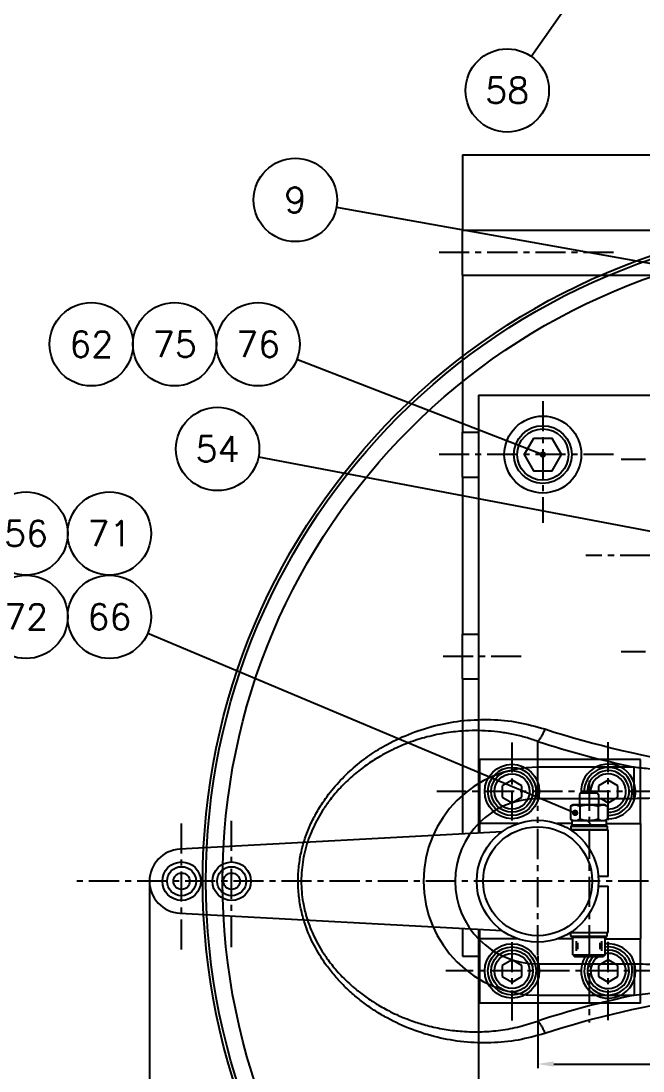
# Model space of a CAD drawing. Extents: x -13768 to 18086, y -10615 to 1188.
# Drawn here: x 565.9 to 759.8, y -1258.5 to -930.9 of the extents above; entities that cross this region are included whole.
import ezdxf
from ezdxf.enums import TextEntityAlignment as Align

# ---------------------------------------------------------------- set-up
doc = ezdxf.new("R2010")
doc.units = 0
doc.header["$LTSCALE"] = 7.5
doc.header["$MEASUREMENT"] = 0
doc.linetypes.add('CENTER', pattern=[2, 1.25, -0.25, 0.25, -0.25])
doc.layers.get('0').update_dxf_attribs({"linetype": 'CONTINUOUS'})
doc.layers.get('DEFPOINTS').update_dxf_attribs({"linetype": 'CONTINUOUS'})
for name, color, linetype in [('0-POS', 3, 'CONTINUOUS'), ('CL', 1, 'CENTER'), ('CO', 3, 'CONTINUOUS'), ('CUPLA A SOLDAR', 5, 'CONTINUOUS'), ('FI', 1, 'CONTINUOUS'), ('POS', 3, 'CONTINUOUS')]:
    doc.layers.add(name, color=color, linetype=linetype)
doc.styles.add('ROMANS', font='ROMANS.SHX')
doc.dimstyles.new('2CON5', dxfattribs={"dimscale": 2.5, "dimtxt": 2.3, "dimasz": 2, "dimexe": 0.5, "dimexo": 0.0625, "dimgap": 0.5, "dimtad": 1, "dimdec": 4, "dimdsep": 46, "dimtxsty": 'ROMANS', "dimcen": -2, "dimclrt": 7, "dimadec": 0, "dimazin": 0, "dimtfac": 0.869565, "dimtdec": 4, "dimtmove": 0, "dimatfit": 3, "dimfxl": 1, "dimtolj": 1, "dimarcsym": 0})

# ---------------------------------------------------------------- blocks, each defined once
blk = doc.blocks.new('12912S')
blk.add_lwpolyline([(-2.9, 5.02), (-5.8, 0), (-2.9, -5.02), (2.9, -5.02), (5.8, 0), (2.9, 5.02)], close=True)
blk.add_circle((0, 0), 9)
at = {"color": 1}
blk.add_circle((0, 0), 8, dxfattribs=at)
blk = doc.blocks.new('06125')
for p, q in [((-5.95, 1.6), (-6.25, 1.3)), ((-6.25, 1.3), (-6.25, 0)), ((-6.25, 0), (6.25, 0)), ((-5.95, 1.6), (5.95, 1.6)), ((5.95, 1.6), (6.25, 1.3)), ((6.25, 1.3), (6.25, 0))]:
    blk.add_line(p, q)
at = {"color": 1}
blk.add_line((-6.25, 1.3), (6.25, 1.3), dxfattribs=at)
blk = doc.blocks.new('06912L')
for p, q in [((-5, 5.5), (-4.5, 6)), ((-5, 5.5), (-5, 0)), ((-4.5, 6), (4.5, 6)), ((5, 5.5), (4.5, 6)), ((5, 5.5), (5, 0)), ((-5, 0), (5, 0))]:
    blk.add_line(p, q)
at = {"color": 1}
for p, q in [((-5, 5.5), (5, 5.5)), ((-3.95, 4.33), (-3.95, 1.3)), ((-3.49, 3.73), (-3.49, 1.75)), ((3.49, 3.73), (3.49, 1.75)), ((3.95, 4.33), (3.95, 1.3))]:
    blk.add_line(p, q, dxfattribs=at)
blk = doc.blocks.new('06127')
for p, q in [((-5.9, 1.6), (5.9, 1.6)), ((-5.9, 1.6), (-5.9, 0)), ((-5.9, 0), (5.9, 0)), ((0.49, 1.6), (-0.86, 0)), ((5.9, 1.6), (5.9, 0))]:
    blk.add_line(p, q)
blk = doc.blocks.new('06934L')
for p, q in [((-5, 5), (-5.77, 4.55)), ((-5.77, 4.55), (-5.77, 0.45)), ((-5, 5), (-2.89, 5)), ((-2.89, 5), (2.89, 5)), ((-2.89, 4.55), (-2.89, 0.45)), ((2.89, 5), (5, 5)), ((2.89, 4.55), (2.89, 0.45)), ((5, 5), (5.77, 4.55)), ((5.77, 4.55), (5.77, 0.45)), ((-5, 0), (-5.77, 0.45)), ((-5, 0), (-2.89, 0)), ((-2.89, 0), (2.89, 0)), ((2.89, 0), (5, 0)), ((5, 0), (5.77, 0.45))]:
    blk.add_line(p, q)
for centre, radius, start, end in [((-4.33, 2.44), 2.56, 55.6158, 124.3842), ((0, -4.55), 9.55, 72.412, 107.588), ((4.33, 2.44), 2.56, 55.6158, 124.3842), ((-4.33, 2.56), 2.56, 235.6158, 304.3842), ((0, 9.55), 9.55, 252.412, 287.588), ((4.33, 2.56), 2.56, 235.6158, 304.3842)]:
    blk.add_arc(centre, radius, start, end)
blk = doc.blocks.new('*D472')
at = {"layer": 'CO', "color": 0, "lineweight": -2}
for p, q in [((727, -1222.53), (727, -1257.58)), ((930.2, -1222.53), (930.2, -1257.58)), ((732, -1256.33), (925.2, -1256.33))]:
    blk.add_line(p, q, dxfattribs=at)
at = {"layer": 'CO', "color": 0}
for points in [[(732, -1255.49), (732, -1257.16), (727, -1256.33)], [(925.2, -1255.49), (925.2, -1257.16), (930.2, -1256.33)]]:
    blk.add_solid(points, dxfattribs=at)
at = {"layer": 'DEFPOINTS', "color": 0}
for p in [(727, -1222.37), (930.2, -1222.37), (930.2, -1256.33)]:
    blk.add_point(p, dxfattribs=at)
at = {"layer": 'CO', "color": 7, "insert": (828.6, -1252.2), "char_height": 5.75, "attachment_point": 5, "style": 'ROMANS'}
blk.add_mtext('\\A1;203.2', dxfattribs=at)
blk = doc.blocks.new('*D495')
at = {"layer": 'CO', "color": 0, "lineweight": -2}
for p, q in [((606, -1199.46), (606, -1396.14)), ((1051.2, -1199.46), (1051.2, -1396.14)), ((611, -1394.89), (1046.2, -1394.89))]:
    blk.add_line(p, q, dxfattribs=at)
at = {"layer": 'CO', "color": 0}
for points in [[(611, -1394.05), (611, -1395.72), (606, -1394.89)], [(1046.2, -1394.05), (1046.2, -1395.72), (1051.2, -1394.89)]]:
    blk.add_solid(points, dxfattribs=at)
at = {"layer": 'DEFPOINTS', "color": 0}
for p in [(606, -1199.3), (1051.2, -1199.3), (1051.2, -1394.89)]:
    blk.add_point(p, dxfattribs=at)
at = {"layer": 'CO', "color": 7, "insert": (828.6, -1390.76), "char_height": 5.75, "attachment_point": 5, "style": 'ROMANS'}
blk.add_mtext('\\A1;445', dxfattribs=at)
blk = doc.blocks.new('POS')
at = {"layer": '0-POS'}
blk.add_circle((0, 0), 6.5, dxfattribs=at)
at = {"layer": '0-POS', "style": 'ROMANS', "flags": 4}
blk.add_attdef('P', text='', height=4, dxfattribs=at).set_placement((0, 0), align=Align.MIDDLE)

msp = doc.modelspace()

# ---------------------------------------------------------------- linework, layer by layer
for p, q in [((703.6026, -972.70106), (823.21744, -972.70106)), ((703.6026, -972.70106), (703.6026, -996.20107)), ((703.6026, -996.20107), (810.9302, -996.20107)), ((703.6026, -1010.20106), (703.6026, -996.20107)), ((703.6026, -1010.20106), (807.60637, -1010.20106)), ((703.6026, -1010.20106), (703.6026, -1059.20106)), ((708.6026, -1047.70106), (708.6026, -1184.27369)), ((708.6026, -1047.70106), (781.6026, -1047.70106)), ((703.6026, -1059.20106), (708.6026, -1059.20106)), ((703.6026, -1073.20106), (703.6026, -1059.20106)), ((703.6026, -1073.20106), (708.6026, -1073.20106)), ((703.6026, -1073.20106), (703.6026, -1122.20106)), ((703.6026, -1122.20106), (708.6026, -1122.20106)), ((703.6026, -1136.20106), (703.6026, -1122.20106)), ((703.6026, -1136.20106), (708.6026, -1136.20106)), ((703.6026, -1136.20106), (703.6026, -1184.54435)), ((759.0026, -1161.30107), (709.0026, -1161.30107)), ((709.0026, -1181.30106), (709.0026, -1161.30107)), ((759.0026, -1181.30106), (759.0026, -1161.30107)), ((719.0026, -1167.80106), (715.97151, -1169.55106)), ((722.03369, -1169.55106), (719.0026, -1167.80106)), ((749.0026, -1167.80106), (745.97151, -1169.55106)), ((752.03369, -1169.55106), (749.0026, -1167.80106)), ((715.97151, -1169.55106), (715.97151, -1173.05106)), ((722.03369, -1173.05107), (722.03369, -1169.55106)), ((740.5026, -1171.74106), (740.0026, -1172.24106)), ((740.0026, -1172.24106), (740.0026, -1175.42107)), ((740.5026, -1171.74106), (745.5026, -1171.74106)), ((745.5026, -1171.74106), (746.0026, -1172.24106)), ((745.97151, -1169.55106), (745.97151, -1170.9507)), ((746.0026, -1172.24106), (746.0026, -1175.42107)), ((752.03369, -1173.05107), (752.03369, -1169.55106)), ((715.97151, -1173.05106), (719.00259, -1174.80106)), ((719.00259, -1174.80106), (722.03369, -1173.05107)), ((746.62429, -1173.42794), (749.00259, -1174.80106)), ((749.00259, -1174.80106), (752.03369, -1173.05107)), ((720.91984, -1181.30106), (709.0026, -1181.30106)), ((709.0026, -1184.25204), (709.0026, -1181.30106)), ((737.6926, -1181.30106), (733.08536, -1181.30106)), ((748.3126, -1181.30106), (759.0026, -1181.30106)), ((759.0026, -1181.30106), (759.0026, -1217.30106)), ((715.90577, -1183.87835), (615.46205, -1189.31568)), ((749.0026, -1183.30107), (737.24955, -1183.30107)), ((749.0026, -1197.80107), (749.0026, -1183.30107)), ((749.0026, -1197.80107), (745.9433, -1197.80107)), ((745.9433, -1200.80107), (749.0026, -1200.80107)), ((749.0026, -1215.30106), (749.0026, -1200.80107)), ((615.46205, -1209.28644), (715.90577, -1214.72378)), ((703.6026, -1214.05777), (703.6026, -1222.70106)), ((708.6026, -1214.32844), (708.6026, -1287.70106)), ((709.0026, -1217.30106), (709.0026, -1214.35009)), ((720.91984, -1217.30106), (709.0026, -1217.30106)), ((709.0026, -1237.30106), (709.0026, -1217.30106)), ((738.0026, -1217.30106), (733.08536, -1217.30106)), ((737.24955, -1215.30106), (749.0026, -1215.30106)), ((748.0026, -1217.30106), (759.0026, -1217.30106)), ((759.0026, -1237.30106), (759.0026, -1217.30106)), ((703.6026, -1222.70106), (708.6026, -1222.70106)), ((719.0026, -1223.80106), (715.97151, -1225.55106)), ((722.03369, -1225.55106), (719.0026, -1223.80106)), ((749.0026, -1223.80106), (745.97151, -1225.55106)), ((752.03369, -1225.55106), (749.0026, -1223.80106)), ((715.97151, -1225.55106), (715.97151, -1229.05106)), ((722.03369, -1229.05107), (722.03369, -1225.55106)), ((745.97151, -1225.55106), (745.97151, -1229.05106)), ((752.03369, -1229.05107), (752.03369, -1225.55106)), ((715.97151, -1229.05106), (719.00259, -1230.80106)), ((719.00259, -1230.80106), (722.03369, -1229.05107)), ((745.97151, -1229.05106), (749.00259, -1230.80106)), ((749.00259, -1230.80106), (752.03369, -1229.05107)), ((759.0026, -1237.30106), (709.0026, -1237.30106))]:
    msp.add_line(p, q)
for centre, radius in [((728.6026, -1066.20106), 12), ((719.0026, -1171.30106), 8.5), ((719.0026, -1171.30106), 6.5), ((727.0026, -1199.30106), 19), ((727.0026, -1199.30106), 17), ((616.0026, -1199.30106), 6), ((616.0026, -1199.30106), 4.52815), ((631.6026, -1199.30106), 6), ((631.6026, -1199.30106), 4.52815), ((616.0026, -1199.30106), 2.55853), ((631.6026, -1199.30106), 2.55853), ((719.0026, -1227.30106), 8.5), ((719.0026, -1227.30106), 6.5)]:
    msp.add_circle(centre, radius)
for centre, radius, start, end in [((749.0026, -1171.30106), 8.5, 268.4730734, 182.967201), ((749.0026, -1171.30106), 6.5, 268.0030819, 183.8814199), ((616.0026, -1199.30106), 10, 93.0985793, 266.9014207), ((749.0026, -1227.30106), 8.5, 147.5562731, 96.756327), ((749.0026, -1227.30106), 6.5, 135.4493898, 98.8498831)]:
    msp.add_arc(centre, radius, start, end)
at = {"layer": 'CL'}
for p, q in [((750.66209, -1003.20106), (696.25492, -1003.20106)), ((728.6026, -1049.52577), (728.6026, -1087.44522)), ((750.66209, -1066.20106), (696.25492, -1066.20106)), ((790.63383, -1067.70106), (752.99091, -1067.70106)), ((972.04215, -1097.70106), (741.96256, -1097.70106)), ((721.87886, -1129.20106), (696.25492, -1129.20106)), ((790.63383, -1127.70106), (752.99091, -1127.70106)), ((719.0026, -1180.38769), (719.0026, -1155.40121)), ((749.0026, -1180.29719), (749.0026, -1155.55794)), ((743.0026, -1167.96363), (743.0026, -1243.33054)), ((764.70718, -1171.30106), (695.56894, -1171.30106)), ((727.0026, -1222.37331), (727.0026, -1175.82418)), ((616.0026, -1220.62207), (616.0026, -1180.38432)), ((631.6026, -1219.83814), (631.6026, -1179.44347)), ((1076.51431, -1199.30106), (582.70178, -1199.30106)), ((719.0026, -1242.72024), (719.0026, -1217.73376)), ((749.0026, -1242.62973), (749.0026, -1217.89048)), ((766.94123, -1227.30106), (698.39091, -1227.30106))]:
    msp.add_line(p, q, dxfattribs=at)
at = {"layer": 'CUPLA A SOLDAR'}
for p, q in [((727.0026, -1163.71804), (727.0026, -1155.67031)), ((757.08518, -1163.71804), (727.0026, -1163.71804)), ((727.0026, -1173.54787), (727.0026, -1163.71804)), ((757.08518, -1173.54787), (727.0026, -1173.54787)), ((727.0026, -1225.05425), (757.08518, -1225.05425)), ((727.0026, -1225.05425), (727.0026, -1234.88409)), ((727.0026, -1234.88409), (757.08518, -1234.88409)), ((727.0026, -1234.88409), (727.0026, -1242.93182))]:
    msp.add_line(p, q, dxfattribs=at)
for radius in [206, 205, 199.8]:
    msp.add_circle((828.6026, -1199.30106), radius, dxfattribs=at)
for centre, radius, start, end in [((821.56564, -865.83677), 300.51694, 252.1023089, 261.6130697), ((818.27573, -874.73809), 295.38737, 252.0013433, 258.0444041), ((727.0026, -1199.30106), 35.58302, 90, 270), ((727.0026, -1199.30106), 25.7532, 90, 270), ((818.2744, -1523.8592), 295.38235, 101.955538, 107.9987013), ((821.56543, -1532.76472), 300.51628, 98.3869075, 107.8976889)]:
    msp.add_arc(centre, radius, start, end, dxfattribs=at)
for points, knots in [([(729.2113, -1246.79138), (726.45347, -1247.56216), (720.92983, -1249.10594), (712.44755, -1249.88284), (703.99445, -1249.59527), (695.6817, -1248.16496), (687.63878, -1245.66277), (681.2478, -1242.71259), (676.39062, -1239.82503), (672.89005, -1237.39714), (669.51596, -1234.68298), (666.33407, -1231.70658), (663.39707, -1228.48352), (660.28209, -1224.4444), (657.17223, -1219.38279), (654.74134, -1213.76713), (653.26363, -1208.55737), (652.47153, -1203.94209), (652.22031, -1199.24745), (652.49388, -1194.55769), (653.28139, -1189.9377), (654.56504, -1185.48338), (656.28228, -1181.23596), (658.37359, -1177.226), (661.20527, -1172.84554), (664.91066, -1168.29194), (669.57648, -1163.77618), (674.65457, -1159.85999), (680.65396, -1156.16639), (687.66675, -1152.9227), (695.69377, -1150.43501), (704.00487, -1149.00814), (712.44806, -1148.71753), (720.92912, -1149.49574), (726.45445, -1151.04016), (729.2113, -1151.81074)], [0, 0, 0, 0, 0.0416281453, 0.0833769638, 0.1250401151, 0.1668999802, 0.2086852651, 0.2503017447, 0.2712098721, 0.2921139624, 0.3128653072, 0.3344018718, 0.3551856669, 0.3753608251, 0.4066984378, 0.4379332982, 0.4587534199, 0.4794954754, 0.5002526723, 0.5209555867, 0.5416791548, 0.5626164932, 0.583282286, 0.6040918894, 0.6250649944, 0.6563160099, 0.6874753099, 0.7187730309, 0.7500006674, 0.791310677, 0.8332649286, 0.8749760053, 0.9165964113, 0.9583861034, 1, 1, 1, 1]), ([(727.0026, -1155.67031), (725.78202, -1155.25552), (723.29269, -1154.40956), (719.40838, -1153.47094), (715.49186, -1152.79852), (711.54311, -1152.40453), (707.56482, -1152.27459), (703.93661, -1152.40925), (700.67916, -1152.72), (697.80112, -1153.13305), (694.79114, -1153.72021), (691.83576, -1154.45976), (688.89109, -1155.35655), (686.21211, -1156.32283), (683.38341, -1157.49793), (680.70015, -1158.77773), (678.16293, -1160.16323), (676.04029, -1161.4485), (674.07115, -1162.7514), (672.16556, -1164.1324), (670.19712, -1165.692), (668.2775, -1167.3646), (666.38357, -1169.19267), (664.66604, -1171.02266), (663.12099, -1172.83625), (661.48138, -1174.9548), (659.79676, -1177.42427), (658.1359, -1180.28834), (656.73728, -1183.16356), (655.54273, -1186.15245), (654.57435, -1189.26467), (653.8498, -1192.54814), (653.4096, -1195.87576), (653.25533, -1199.25207), (653.39502, -1202.62524), (653.78126, -1205.58273), (654.30073, -1208.12262), (654.86573, -1210.27696), (655.63512, -1212.66942), (656.67756, -1215.30742), (658.06489, -1218.18108), (659.73019, -1221.07118), (661.46058, -1223.62112), (663.18511, -1225.85171), (664.80731, -1227.74254), (666.52267, -1229.55), (668.33895, -1231.28964), (670.08335, -1232.80839), (671.78609, -1234.17121), (673.43397, -1235.39709), (675.07211, -1236.52169), (676.74081, -1237.58424), (678.48469, -1238.61713), (680.61425, -1239.77082), (682.82296, -1240.84176), (684.90903, -1241.7449), (686.86399, -1242.51472), (688.85615, -1243.22055), (691.01875, -1243.89609), (693.34322, -1244.52911), (695.85231, -1245.10046), (698.46936, -1245.57254), (700.99784, -1245.9152), (704.69486, -1246.25774), (709.48931, -1246.35757), (715.49378, -1245.85291), (721.3276, -1244.79252), (725.14729, -1243.54013), (727.0026, -1242.93182)], [0, 0, 0, 0, 0.01977484, 0.040330228, 0.061694887, 0.081442164, 0.102174815, 0.123929045, 0.138340563, 0.153563023, 0.16962129, 0.186541398, 0.201430354, 0.217957951, 0.231186023, 0.249374267, 0.264344043, 0.276138941, 0.287835614, 0.300810383, 0.312333139, 0.326290166, 0.339563722, 0.352134847, 0.36398638, 0.375103073, 0.391814651, 0.407806583, 0.423075973, 0.437625059, 0.453439056, 0.468778387, 0.484334551, 0.499753531, 0.515254537, 0.530748685, 0.54089724, 0.551259111, 0.561843406, 0.576205557, 0.591440699, 0.607548654, 0.624522184, 0.636594212, 0.649293248, 0.66169458, 0.674055986, 0.687356694, 0.696908281, 0.707432442, 0.718905916, 0.727541738, 0.738035322, 0.75034093, 0.76521585, 0.776328229, 0.785903095, 0.798138154, 0.80947714, 0.821478689, 0.835987491, 0.849914135, 0.863273415, 0.876079439, 0.908229538, 0.938309094, 0.970035266, 1, 1, 1, 1]), ([(729.2113, -1151.81074), (729.06327, -1152.20219), (728.76722, -1152.9851), (728.21971, -1154.04533), (727.6257, -1154.97985), (727.2103, -1155.44016), (727.0026, -1155.67031)], [0, 0, 0, 0, 0.250000752, 0.499999895, 0.749999937, 1, 1, 1, 1]), ([(777.24194, -1165.39273), (775.5522, -1165.33318), (772.16704, -1165.21387), (767.11142, -1164.841), (762.07744, -1164.35968), (758.74705, -1163.93164), (757.08518, -1163.71804)], [0, 0, 0, 0, 0.2497650863, 0.5003676426, 0.7506826798, 1, 1, 1, 1]), ([(757.08518, -1173.54787), (757.08518, -1172.58739), (757.08518, -1170.66643), (757.08518, -1167.96022), (757.08518, -1165.53402), (757.08518, -1164.32337), (757.08518, -1163.71804)], [0, 0, 0, 0, 0.250000074, 0.500000237, 0.750000493, 1, 1, 1, 1]), ([(778.52062, -1171.50561), (776.21774, -1171.92279), (771.51612, -1172.7745), (764.34542, -1173.41691), (759.4969, -1173.50437), (757.08518, -1173.54787)], [0, 0, 0, 0, 0.325463922, 0.664476097, 1, 1, 1, 1]), ([(757.08518, -1225.05425), (759.48676, -1225.09834), (764.3254, -1225.18717), (771.49691, -1225.82116), (776.20824, -1226.67664), (778.52062, -1227.09652)], [0, 0, 0, 0, 0.334119753, 0.673177346, 1, 1, 1, 1]), ([(757.08518, -1225.05425), (757.08518, -1226.01473), (757.08518, -1227.93569), (757.08518, -1230.64191), (757.08518, -1233.06812), (757.08518, -1234.27877), (757.08518, -1234.88409)], [0, 0, 0, 0, 0.249999941, 0.499999969, 0.750000627, 1, 1, 1, 1]), ([(757.08518, -1234.88409), (759.34722, -1234.58723), (762.28186, -1234.20209), (765.70586, -1233.92247), (766.68823, -1233.79125), (767.10313, -1233.78018), (767.10314, -1233.78018), (767.10317, -1233.78016), (767.10323, -1233.78017), (767.10333, -1233.78016), (767.10354, -1233.78015), (767.10395, -1233.78011), (767.10478, -1233.78004), (767.10644, -1233.7799), (767.10975, -1233.7796), (767.11638, -1233.77906), (767.12964, -1233.77794), (767.15611, -1233.7757), (767.20895, -1233.77123), (767.31412, -1233.76242), (767.52254, -1233.74509), (767.93159, -1233.71161), (768.71864, -1233.64941), (770.16852, -1233.54291), (773.07453, -1233.35394), (775.55047, -1233.26806), (777.24194, -1233.20939)], [0, 0, 0, 0, 0.341811683, 0.443449584, 0.499155005, 0.49915555, 0.499156458, 0.499157767, 0.499159946, 0.499164364, 0.499173231, 0.499190784, 0.499226071, 0.499296465, 0.499437672, 0.499719428, 0.500282998, 0.501409424, 0.503658588, 0.508142869, 0.517055735, 0.534658647, 0.568973668, 0.63404535, 0.749992683, 1, 1, 1, 1]), ([(727.0026, -1242.93182), (727.2103, -1243.16197), (727.6257, -1243.62228), (728.21971, -1244.5568), (728.76722, -1245.61703), (729.06327, -1246.39993), (729.2113, -1246.79138)], [0, 0, 0, 0, 0.250000897, 0.500001341, 0.750000888, 1, 1, 1, 1])]:
    msp.add_open_spline(points, degree=3, knots=knots, dxfattribs=at)
at = {"layer": 'FI'}
for centre, radius in [((719.0026, -1171.30106), 7.5), ((719.0026, -1171.30106), 5.5), ((719.0026, -1227.30106), 7.5), ((719.0026, -1227.30106), 5.5)]:
    msp.add_circle(centre, radius, dxfattribs=at)
for centre, radius, start, end in [((749.0026, -1171.30106), 7.5, 268.2694249, 183.363256), ((749.0026, -1171.30106), 5.5, 267.6398162, 184.5885281), ((749.0026, -1227.30106), 7.5, 142.5549353, 97.6622557), ((749.0026, -1227.30106), 5.5, 123.9944676, 100.4756817)]:
    msp.add_arc(centre, radius, start, end, dxfattribs=at)
at = {"layer": 'POS'}
for p, q in [((724.97833, -941.96984), (783.6026, -858.39057)), ((664.25566, -989.05768), (817.9495, -1016.56712)), ((651.97229, -1036.48054), (728.6026, -1066.20106)), ((639.98595, -1066.88276), (802.1026, -1097.70106)), ((605.49797, -1121.87066), (738.67247, -1177.97689))]:
    msp.add_line(p, q, dxfattribs=at)
at = {"layer": 'POS', "const_width": 1}
for points in [[(728.1026, -1066.20106, 1), (729.1026, -1066.20106, 1)], [(738.17247, -1177.97689, 1), (739.17247, -1177.97689, 1)]]:
    msp.add_lwpolyline(points, format="xyb", close=True, dxfattribs=at)

# ---------------------------------------------------------------- block references
msp.add_blockref('12912S', (728.6026, -1066.20106))
at = {"xscale": -1}
msp.add_blockref('06934L', (743.0026, -1180.42107), dxfattribs=at)
at = {"yscale": 0.9, "zscale": 0.9}
for name, p, xscale in [('06125', (743.0026, -1183.30107), 0.9), ('06127', (743.0026, -1181.86107), -0.9)]:
    msp.add_blockref(name, p, dxfattribs=dict(at, xscale=xscale))
at = {"xscale": -0.9, "yscale": 0.9, "zscale": 0.9, "rotation": 180}
msp.add_blockref('06125', (743.0026, -1215.30106), dxfattribs=at)
at = {"xscale": -1, "rotation": 180}
msp.add_blockref('06912L', (743.0026, -1216.74106), dxfattribs=at)
at = {"layer": 'POS', "xscale": 2, "yscale": 2, "zscale": 2}
for p, values in [((717.51317, -952.61274), {'P': '58'}), ((651.45903, -986.76723), {'P': '9'}), ((587.85196, -1031.77975), {'P': '62'}), ((613.85196, -1031.77975), {'P': '75'}), ((639.85196, -1031.77975), {'P': '76'}), ((627.21467, -1064.45494), {'P': '54'}), ((567.51776, -1090.82341), {'P': '56'}), ((593.51776, -1090.82341), {'P': '71'}), ((567.51776, -1116.82341), {'P': '72'}), ((593.51776, -1116.82341), {'P': '66'})]:
    msp.add_blockref('POS', p, dxfattribs=at).add_auto_attribs(values)

# ---------------------------------------------------------------- dimensions: what is measured, and where the dimension line sits
at = {"layer": 'CO'}
dim = msp.add_linear_dim(base=(1051.2026, -1394.88622), p1=(606.0026, -1199.30106), p2=(1051.2026, -1199.30106), dimstyle='2CON5', override={"dimdec": 0}, dxfattribs=at)
dim.commit()
dim.dimension.update_dxf_attribs({"geometry": '*D495', "text_midpoint": (828.6026, -1390.76122)})
dim = msp.add_linear_dim(base=(930.2026, -1256.3253), p1=(727.0026, -1222.37331), p2=(930.2026, -1222.37331), dimstyle='2CON5', dxfattribs=at)
dim.commit()
dim.dimension.update_dxf_attribs({"geometry": '*D472', "text_midpoint": (828.6026, -1252.2003)})

doc.saveas('drawing.dxf')
